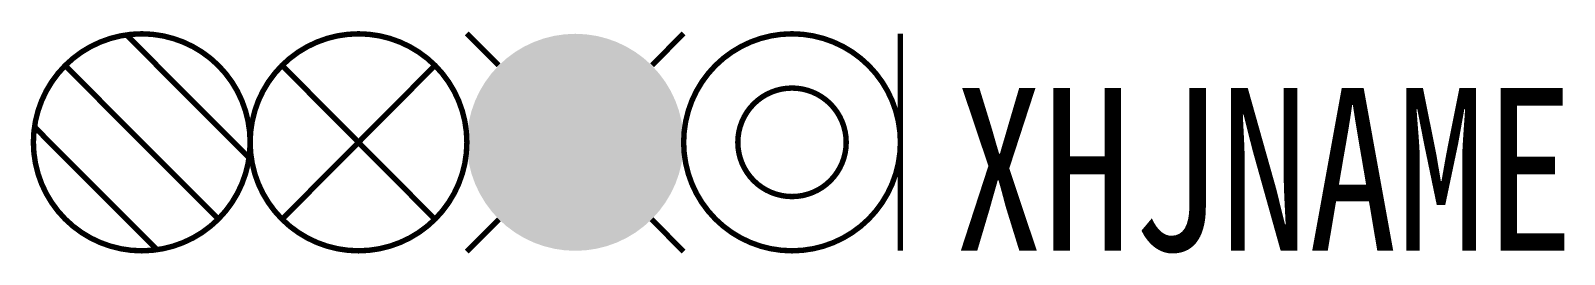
# Model space of a CAD drawing. Header units: inches. Extents: x -16.1 to 12.3, y 3.9 to 8.1.
import ezdxf

# ---------------------------------------------------------------- set-up
doc = ezdxf.new("R2010")
doc.units = ezdxf.units.IN
doc.header["$MEASUREMENT"] = 0
doc.styles.add('HZ', font='SimSun.ttf', dxfattribs={"width": 0.8})

msp = doc.modelspace()

# ---------------------------------------------------------------- linework, layer by layer
at = {"color": 2, "const_width": 0.1}
msp.add_lwpolyline([(-16, 6, 1), (-12, 6, 1)], format="xyb", close=True, dxfattribs=at)
for points in [[(-14.283, 7.98), (-12.02, 5.717)], [(-15.414, 7.414), (-12.586, 4.586)], [(-15.98, 6.283), (-13.717, 4.02)]]:
    msp.add_lwpolyline(points, dxfattribs=at)
at = {"color": 3, "const_width": 0.1}
msp.add_lwpolyline([(-12, 6, 1), (-8, 6, 1)], format="xyb", close=True, dxfattribs=at)
at = {"color": 1, "const_width": 0.1}
for points in [[(-8, 8.007), (-7.416, 7.42)], [(-4, 8.007), (-4.584, 7.42)], [(-7.409, 4.58), (-8, 3.986)], [(-4.591, 4.58), (-4, 3.986)]]:
    msp.add_lwpolyline(points, dxfattribs=at)
at = {"color": 1, "const_width": 2}
msp.add_lwpolyline([(-7, 6, 1), (-5, 6, 1)], format="xyb", close=True, dxfattribs=at)
at = {"const_width": 0.1}
for points in [[(-4, 6, 1), (0, 6, 1)], [(-3, 6, 1), (-1, 6, 1)]]:
    msp.add_lwpolyline(points, format="xyb", close=True, dxfattribs=at)
msp.add_lwpolyline([(0, 8), (0, 4)], dxfattribs=at)
at = {"color": 3, "const_width": 0.1}
for points in [[(-11.414, 7.421), (-8.59, 4.582)], [(-8.586, 7.421), (-11.41, 4.582)]]:
    msp.add_lwpolyline(points, dxfattribs=at)

# ---------------------------------------------------------------- texts
at = {"style": 'HZ', "width": 0.8}
msp.add_attdef('XHJNAME', (1, 4), 'S2', height=3, dxfattribs=at)

doc.saveas('drawing.dxf')
